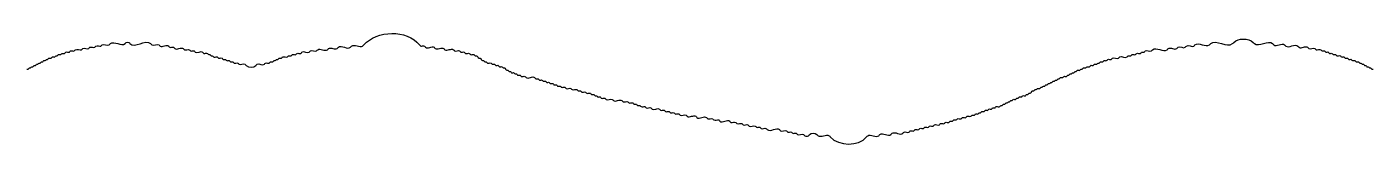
# Model space of a CAD drawing. Header units: metres. Extents: x -91 to 89, y 88 to 104.
import ezdxf

# ---------------------------------------------------------------- set-up
doc = ezdxf.new("R2010")
doc.units = ezdxf.units.M

msp = doc.modelspace()

# ---------------------------------------------------------------- linework, layer by layer
at = {"layer": 'ARCH_PROFILE', "color": 3}
msp.add_spline([(-91.32, 98.43), (-91.16, 98.43), (-90.99, 98.59), (-90.83, 98.59), (-90.67, 98.75), (-90.51, 98.75), (-90.35, 98.92), (-90.19, 98.92), (-90.02, 99.08), (-89.86, 99.08), (-89.7, 99.24), (-89.54, 99.24), (-89.38, 99.4), (-89.21, 99.4), (-89.05, 99.56), (-88.89, 99.56), (-88.73, 99.72), (-88.57, 99.72), (-88.4, 99.89), (-88.08, 99.89), (-87.92, 100.05), (-87.6, 100.05), (-87.43, 100.21), (-87.27, 100.21), (-87.11, 100.37), (-86.79, 100.37), (-86.62, 100.53), (-86.3, 100.53), (-86.14, 100.7), (-85.65, 100.7), (-85.49, 100.86), (-85, 100.86), (-84.84, 101.02), (-84.03, 101.02), (-83.87, 101.18), (-83.06, 101.18), (-82.9, 101.34), (-82.25, 101.34), (-82.09, 101.51), (-81.44, 101.51), (-81.28, 101.67), (-80.31, 101.67), (-80.15, 101.83), (-78.21, 101.83), (-78.04, 101.99), (-77.72, 101.99), (-77.56, 101.83), (-74.81, 101.83), (-74.64, 101.67), (-73.67, 101.67), (-73.51, 101.51), (-72.38, 101.51), (-72.22, 101.34), (-71.73, 101.34), (-71.57, 101.18), (-70.43, 101.18), (-70.27, 101.02), (-69.63, 101.02), (-69.46, 100.86), (-68.98, 100.86), (-68.82, 100.7), (-67.84, 100.7), (-67.68, 100.53), (-67.2, 100.53), (-67.03, 100.37), (-66.87, 100.37), (-66.71, 100.21), (-66.55, 100.21), (-66.39, 100.05), (-65.9, 100.05), (-65.74, 99.89), (-65.25, 99.89), (-65.09, 99.72), (-64.77, 99.72), (-64.61, 99.56), (-64.28, 99.56), (-64.12, 99.4), (-63.8, 99.4), (-63.64, 99.24), (-63.15, 99.24), (-62.99, 99.08), (-62.18, 99.08), (-62.02, 98.92), (-60.72, 98.92), (-60.56, 99.08), (-59.59, 99.08), (-59.43, 99.24), (-58.94, 99.24), (-58.78, 99.4), (-58.45, 99.4), (-58.29, 99.56), (-58.13, 99.56), (-57.97, 99.72), (-57.81, 99.72), (-57.65, 99.89), (-57.32, 99.89), (-57.16, 100.05), (-56.51, 100.05), (-56.35, 100.21), (-56.03, 100.21), (-55.86, 100.37), (-55.38, 100.37), (-55.22, 100.53), (-54.73, 100.53), (-54.57, 100.7), (-53.6, 100.7), (-53.44, 100.86), (-52.63, 100.86), (-52.46, 101.02), (-51.17, 101.02), (-51.01, 101.18), (-49.87, 101.18), (-49.71, 101.34), (-48.09, 101.34), (-47.93, 101.51), (-46.47, 101.51), (-46.31, 101.67), (-38.87, 101.67), (-38.7, 101.51), (-38.22, 101.51), (-38.06, 101.34), (-36.92, 101.34), (-36.76, 101.18), (-35.63, 101.18), (-35.47, 101.02), (-34.33, 101.02), (-34.17, 100.86), (-33.52, 100.86), (-33.36, 100.7), (-32.88, 100.7), (-32.71, 100.53), (-32.23, 100.53), (-32.07, 100.37), (-31.58, 100.37), (-31.42, 100.21), (-31.26, 100.21), (-30.93, 99.89), (-30.77, 99.89), (-30.45, 99.56), (-30.29, 99.56), (-30.12, 99.4), (-29.96, 99.4), (-29.8, 99.24), (-29.31, 99.24), (-29.15, 99.08), (-28.83, 99.08), (-28.67, 98.92), (-28.34, 98.92), (-28.18, 98.75), (-27.86, 98.75), (-27.7, 98.59), (-27.53, 98.59), (-27.21, 98.27), (-27.05, 98.27), (-26.89, 98.11), (-26.72, 98.11), (-26.56, 97.94), (-26.24, 97.94), (-26.08, 97.78), (-25.91, 97.78), (-25.75, 97.62), (-25.43, 97.62), (-25.27, 97.46), (-24.78, 97.46), (-24.62, 97.3), (-23.49, 97.3), (-23.32, 97.13), (-23, 97.13), (-22.84, 96.97), (-22.51, 96.97), (-22.35, 96.81), (-22.03, 96.81), (-21.87, 96.65), (-21.54, 96.65), (-21.38, 96.49), (-21.06, 96.49), (-20.9, 96.33), (-20.57, 96.33), (-20.41, 96.16), (-20.09, 96.16), (-19.92, 96), (-19.44, 96), (-19.28, 95.84), (-18.63, 95.84), (-18.47, 95.68), (-17.82, 95.68), (-17.66, 95.52), (-17.33, 95.52), (-17.17, 95.35), (-16.69, 95.35), (-16.53, 95.19), (-16.04, 95.19), (-15.88, 95.03), (-15.55, 95.03), (-15.39, 94.87), (-15.23, 94.87), (-15.07, 94.71), (-14.74, 94.71), (-14.58, 94.54), (-14.1, 94.54), (-13.93, 94.38), (-13.13, 94.38), (-12.96, 94.22), (-11.83, 94.22), (-11.67, 94.06), (-11.02, 94.06), (-10.86, 93.9), (-10.37, 93.9), (-10.21, 93.73), (-9.89, 93.73), (-9.73, 93.57), (-9.4, 93.57), (-9.24, 93.41), (-8.75, 93.41), (-8.59, 93.25), (-7.94, 93.25), (-7.78, 93.09), (-6.81, 93.09), (-6.65, 92.93), (-6.16, 92.93), (-6, 92.76), (-5.52, 92.76), (-5.35, 92.6), (-4.87, 92.6), (-4.71, 92.44), (-4.22, 92.44), (-4.06, 92.28), (-3.25, 92.28), (-3.09, 92.12), (-1.95, 92.12), (-1.79, 91.95), (-0.5, 91.95), (-0.34, 91.79), (0.31, 91.79), (0.47, 91.63), (1.12, 91.63), (1.28, 91.47), (2.58, 91.47), (2.74, 91.31), (3.39, 91.31), (3.55, 91.14), (4.2, 91.14), (4.36, 90.98), (5.01, 90.98), (5.17, 90.82), (5.98, 90.82), (6.14, 90.66), (6.63, 90.66), (6.79, 90.5), (7.43, 90.5), (7.6, 90.34), (9.22, 90.34), (9.38, 90.17), (10.19, 90.17), (10.35, 90.01), (10.83, 90.01), (11, 89.85), (11.48, 89.85), (11.64, 89.69), (12.45, 89.69), (12.62, 89.53), (13.1, 89.53), (13.26, 89.69), (14.23, 89.69), (14.4, 89.53), (15.85, 89.53), (16.02, 89.36), (20.87, 89.36), (21.03, 89.53), (22.49, 89.53), (22.65, 89.69), (24.11, 89.69), (24.27, 89.85), (25.73, 89.85), (25.89, 90.01), (26.54, 90.01), (26.7, 90.17), (27.19, 90.17), (27.35, 90.34), (27.83, 90.34), (27.99, 90.5), (28.48, 90.5), (28.64, 90.66), (29.13, 90.66), (29.29, 90.82), (29.78, 90.82), (29.94, 90.98), (30.59, 90.98), (30.75, 91.14), (31.23, 91.14), (31.39, 91.31), (31.88, 91.31), (32.04, 91.47), (32.37, 91.47), (32.53, 91.63), (32.85, 91.63), (33.01, 91.79), (33.5, 91.79), (33.66, 91.95), (34.15, 91.95), (34.31, 92.12), (34.79, 92.12), (34.96, 92.28), (35.28, 92.28), (35.44, 92.44), (35.77, 92.44), (35.93, 92.6), (36.09, 92.6), (36.25, 92.76), (36.58, 92.76), (36.74, 92.93), (37.06, 92.93), (37.22, 93.09), (37.55, 93.09), (37.71, 93.25), (38.03, 93.25), (38.19, 93.41), (38.68, 93.41), (38.84, 93.57), (39, 93.57), (39.17, 93.73), (39.33, 93.73), (39.49, 93.9), (39.65, 93.9), (39.81, 94.06), (39.97, 94.06), (40.14, 94.22), (40.3, 94.22), (40.46, 94.38), (40.78, 94.38), (40.95, 94.54), (41.11, 94.54), (41.27, 94.71), (41.59, 94.71), (41.76, 94.87), (42.08, 94.87), (42.24, 95.03), (42.4, 95.03), (42.57, 95.19), (42.73, 95.19), (43.05, 95.52), (43.21, 95.52), (43.37, 95.68), (43.54, 95.68), (43.7, 95.84), (44.02, 95.84), (44.18, 96), (44.35, 96), (44.51, 96.16), (44.67, 96.16), (44.83, 96.33), (44.99, 96.33), (45.16, 96.49), (45.32, 96.49), (45.48, 96.65), (45.64, 96.65), (45.8, 96.81), (45.96, 96.81), (46.13, 96.97), (46.29, 96.97), (46.45, 97.13), (46.61, 97.13), (46.77, 97.3), (47.1, 97.3), (47.26, 97.46), (47.58, 97.46), (47.75, 97.62), (47.91, 97.62), (48.07, 97.78), (48.23, 97.78), (48.39, 97.94), (48.56, 97.94), (48.72, 98.11), (48.88, 98.11), (49.04, 98.27), (49.36, 98.27), (49.53, 98.43), (49.69, 98.43), (49.85, 98.59), (50.17, 98.59), (50.34, 98.75), (50.66, 98.75), (50.82, 98.92), (51.15, 98.92), (51.31, 99.08), (51.63, 99.08), (51.79, 99.24), (51.95, 99.24), (52.12, 99.4), (52.44, 99.4), (52.6, 99.56), (52.93, 99.56), (53.09, 99.72), (53.57, 99.72), (53.74, 99.89), (54.55, 99.89), (54.71, 100.05), (55.68, 100.05), (55.84, 100.21), (56.16, 100.21), (56.33, 100.37), (56.81, 100.37), (56.97, 100.53), (57.46, 100.53), (57.62, 100.7), (57.94, 100.7), (58.11, 100.86), (58.92, 100.86), (59.08, 101.02), (61.02, 101.02), (61.18, 101.18), (62.32, 101.18), (62.48, 101.34), (63.45, 101.34), (63.61, 101.51), (64.58, 101.51), (64.74, 101.67), (66.69, 101.67), (66.85, 101.83), (69.76, 101.83), (69.92, 101.99), (72.51, 101.99), (72.68, 101.83), (75.11, 101.83), (75.27, 101.67), (76.72, 101.67), (76.89, 101.51), (78.5, 101.51), (78.67, 101.34), (79.8, 101.34), (79.96, 101.18), (80.77, 101.18), (80.93, 101.02), (81.58, 101.02), (81.74, 100.86), (82.07, 100.86), (82.23, 100.7), (82.55, 100.7), (82.71, 100.53), (83.04, 100.53), (83.2, 100.37), (83.52, 100.37), (83.69, 100.21), (84.17, 100.21), (84.33, 100.05), (84.66, 100.05), (84.82, 99.89), (85.14, 99.89), (85.3, 99.72), (85.63, 99.72), (85.79, 99.56), (86.11, 99.56), (86.28, 99.4), (86.6, 99.4), (86.76, 99.24), (86.92, 99.24), (87.09, 99.08), (87.25, 99.08), (87.41, 98.92), (87.57, 98.92), (87.73, 98.75), (87.89, 98.75), (88.06, 98.59), (88.22, 98.59), (88.38, 98.43), (88.54, 98.43)], degree=3, dxfattribs=at)

doc.saveas('drawing.dxf')
